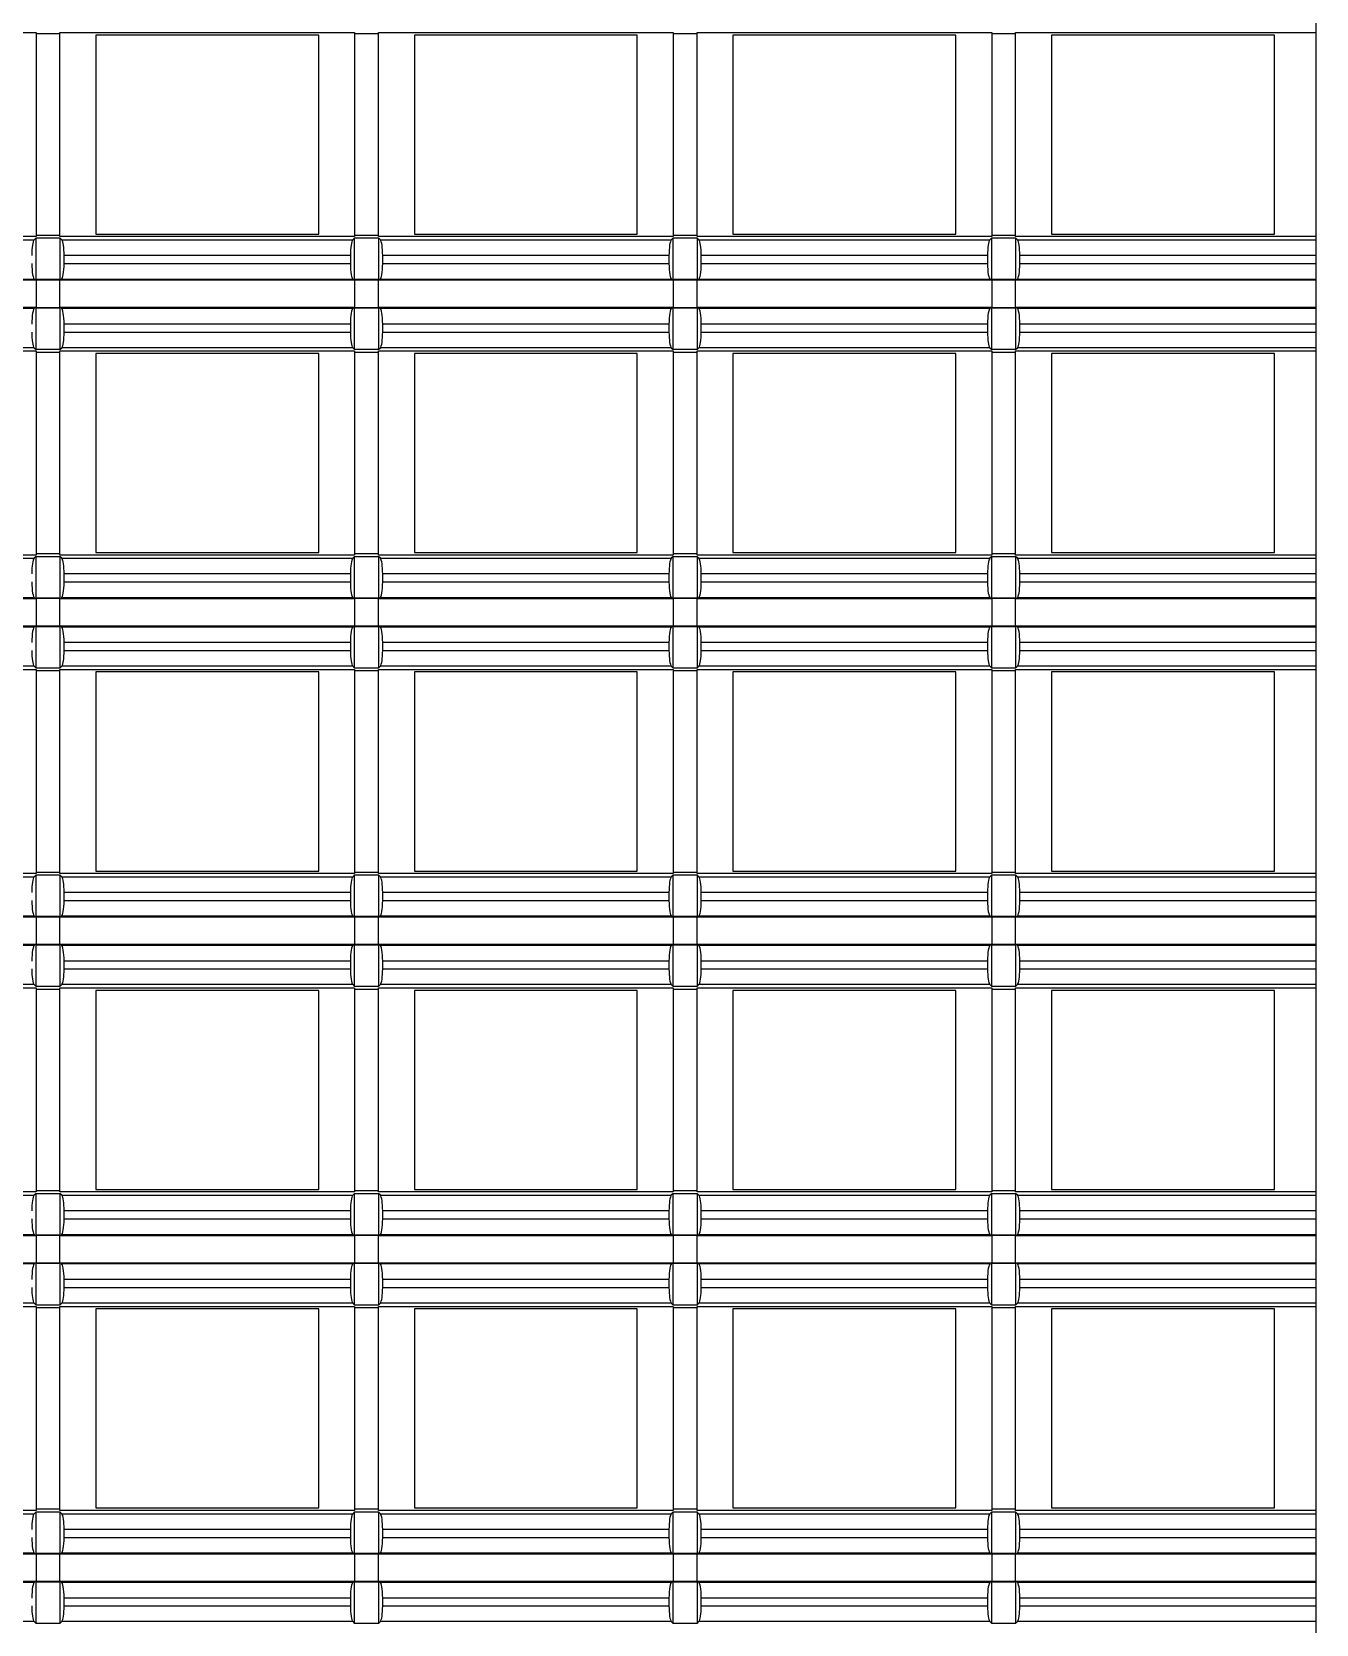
# Model space of a CAD drawing. Header units: inches. Extents: x 0 to 653, y 0 to 346.
# Drawn here: x 111.72 to 127.84, y 230.67 to 250.67 of the extents above; entities that cross this region are included whole.
import ezdxf

# ---------------------------------------------------------------- set-up
doc = ezdxf.new("R2010")
doc.units = ezdxf.units.IN
doc.header["$LTSCALE"] = 35.925693
doc.header["$MEASUREMENT"] = 0
doc.layers.add('2', color=7, linetype='CONTINUOUS')

msp = doc.modelspace()

# ---------------------------------------------------------------- linework, layer by layer
at = {"layer": '2', "color": 132, "linetype": 'Continuous', "true_color": 0x00cccc}
for p, q in [((127.845, 191.471), (127.845, 319.291)), ((108.072, 250.662), (111.772, 250.662)), ((111.772, 250.662), (111.772, 248.1)), ((112.072, 250.645), (111.772, 250.645)), ((112.072, 248.1), (112.072, 250.662)), ((112.072, 250.662), (115.772, 250.662)), ((112.522, 250.631), (112.522, 248.131)), ((115.322, 250.631), (112.522, 250.631)), ((115.322, 248.131), (115.322, 250.631)), ((115.772, 250.662), (115.772, 248.1)), ((116.072, 250.645), (115.772, 250.645)), ((116.072, 248.1), (116.072, 250.662)), ((116.072, 250.662), (119.771, 250.662)), ((116.522, 250.631), (116.522, 248.131)), ((119.321, 250.631), (116.522, 250.631)), ((119.321, 248.131), (119.321, 250.631)), ((119.771, 250.662), (119.771, 248.1)), ((120.071, 250.645), (119.771, 250.645)), ((120.071, 248.1), (120.071, 250.662)), ((120.071, 250.662), (123.771, 250.662)), ((120.521, 250.631), (120.521, 248.131)), ((123.321, 250.631), (120.521, 250.631)), ((123.321, 248.131), (123.321, 250.631)), ((123.771, 250.662), (123.771, 248.1)), ((124.071, 250.645), (123.771, 250.645)), ((124.071, 248.1), (124.071, 250.662)), ((124.071, 250.662), (127.845, 250.662)), ((124.521, 250.631), (124.521, 248.131)), ((127.321, 250.631), (124.521, 250.631)), ((127.321, 248.131), (127.321, 250.631)), ((111.772, 248.1), (108.072, 248.1)), ((108.095, 248.059), (111.748, 248.059)), ((111.772, 248.082), (111.748, 248.059)), ((111.772, 248.118), (112.072, 248.118)), ((111.772, 247.559), (111.772, 248.082)), ((111.772, 248.082), (112.072, 248.082)), ((115.772, 248.1), (112.072, 248.1)), ((112.072, 248.082), (112.072, 247.559)), ((112.095, 248.059), (112.072, 248.082)), ((112.095, 248.059), (115.748, 248.059)), ((112.522, 248.131), (115.322, 248.131)), ((115.772, 248.082), (115.748, 248.059)), ((115.772, 248.118), (116.072, 248.118)), ((115.772, 247.559), (115.772, 248.082)), ((115.772, 248.082), (116.072, 248.082)), ((119.771, 248.1), (116.072, 248.1)), ((116.072, 248.082), (116.072, 247.559)), ((116.095, 248.059), (116.072, 248.082)), ((116.095, 248.059), (119.748, 248.059)), ((116.522, 248.131), (119.321, 248.131)), ((119.771, 248.082), (119.748, 248.059)), ((119.771, 248.118), (120.071, 248.118)), ((119.771, 247.559), (119.771, 248.082)), ((119.771, 248.082), (120.071, 248.082)), ((123.771, 248.1), (120.071, 248.1)), ((120.071, 248.082), (120.071, 247.559)), ((120.095, 248.059), (120.071, 248.082)), ((120.095, 248.059), (123.748, 248.059)), ((120.521, 248.131), (123.321, 248.131)), ((123.771, 248.082), (123.748, 248.059)), ((123.771, 248.118), (124.071, 248.118)), ((123.771, 247.559), (123.771, 248.082)), ((123.771, 248.082), (124.071, 248.082)), ((127.845, 248.1), (124.071, 248.1)), ((124.071, 248.082), (124.071, 247.559)), ((124.095, 248.059), (124.071, 248.082)), ((124.095, 248.059), (127.845, 248.059)), ((124.521, 248.131), (127.321, 248.131)), ((112.124, 247.762), (112.124, 247.862)), ((115.719, 247.862), (112.124, 247.862)), ((115.719, 247.862), (115.719, 247.762)), ((116.124, 247.762), (116.124, 247.862)), ((119.719, 247.862), (116.124, 247.862)), ((119.719, 247.862), (119.719, 247.762)), ((120.124, 247.762), (120.124, 247.862)), ((123.719, 247.862), (120.124, 247.862)), ((123.719, 247.862), (123.719, 247.762)), ((124.124, 247.762), (124.124, 247.862)), ((127.845, 247.862), (124.124, 247.862)), ((112.124, 247.762), (115.719, 247.762)), ((116.124, 247.762), (119.719, 247.762)), ((120.124, 247.762), (123.719, 247.762)), ((124.124, 247.762), (127.845, 247.762)), ((108.072, 247.555), (111.772, 247.555)), ((111.753, 247.562), (108.09, 247.562)), ((111.753, 247.562), (111.772, 247.559)), ((112.072, 247.559), (111.772, 247.559)), ((111.772, 247.555), (111.772, 247.207)), ((112.072, 247.552), (111.772, 247.552)), ((112.072, 247.559), (112.09, 247.562)), ((112.072, 247.207), (112.072, 247.555)), ((112.072, 247.555), (115.772, 247.555)), ((115.753, 247.562), (112.09, 247.562)), ((115.753, 247.562), (115.772, 247.559)), ((116.072, 247.559), (115.772, 247.559)), ((115.772, 247.555), (115.772, 247.207)), ((116.072, 247.552), (115.772, 247.552)), ((116.072, 247.559), (116.09, 247.562)), ((116.072, 247.207), (116.072, 247.555)), ((116.072, 247.555), (119.771, 247.555)), ((119.753, 247.562), (116.09, 247.562)), ((119.753, 247.562), (119.771, 247.559)), ((120.071, 247.559), (119.771, 247.559)), ((119.771, 247.555), (119.771, 247.207)), ((120.071, 247.552), (119.771, 247.552)), ((120.071, 247.559), (120.09, 247.562)), ((120.071, 247.207), (120.071, 247.555)), ((120.071, 247.555), (123.771, 247.555)), ((123.753, 247.562), (120.09, 247.562)), ((123.753, 247.562), (123.771, 247.559)), ((124.071, 247.559), (123.771, 247.559)), ((123.771, 247.555), (123.771, 247.207)), ((124.071, 247.552), (123.771, 247.552)), ((124.071, 247.559), (124.09, 247.562)), ((124.071, 247.207), (124.071, 247.555)), ((124.071, 247.555), (127.845, 247.555)), ((127.845, 247.562), (124.09, 247.562)), ((111.772, 247.207), (108.072, 247.207)), ((108.09, 247.2), (111.753, 247.2)), ((111.772, 247.204), (111.753, 247.2)), ((111.772, 247.211), (112.072, 247.211)), ((111.772, 246.68), (111.772, 247.204)), ((111.772, 247.204), (112.072, 247.204)), ((115.772, 247.207), (112.072, 247.207)), ((112.072, 247.204), (112.072, 246.68)), ((112.09, 247.2), (112.072, 247.204)), ((112.09, 247.2), (115.753, 247.2)), ((115.772, 247.204), (115.753, 247.2)), ((115.772, 247.211), (116.072, 247.211)), ((115.772, 246.68), (115.772, 247.204)), ((115.772, 247.204), (116.072, 247.204)), ((119.771, 247.207), (116.072, 247.207)), ((116.072, 247.204), (116.072, 246.68)), ((116.09, 247.2), (116.072, 247.204)), ((116.09, 247.2), (119.753, 247.2)), ((119.771, 247.204), (119.753, 247.2)), ((119.771, 247.211), (120.071, 247.211)), ((119.771, 246.68), (119.771, 247.204)), ((119.771, 247.204), (120.071, 247.204)), ((123.771, 247.207), (120.071, 247.207)), ((120.071, 247.204), (120.071, 246.68)), ((120.09, 247.2), (120.071, 247.204)), ((120.09, 247.2), (123.753, 247.2)), ((123.771, 247.204), (123.753, 247.2)), ((123.771, 247.211), (124.071, 247.211)), ((123.771, 246.68), (123.771, 247.204)), ((123.771, 247.204), (124.071, 247.204)), ((127.845, 247.207), (124.071, 247.207)), ((124.071, 247.204), (124.071, 246.68)), ((124.09, 247.2), (124.071, 247.204)), ((124.09, 247.2), (127.845, 247.2)), ((112.124, 246.9), (112.124, 247)), ((115.719, 247), (112.124, 247)), ((115.719, 247), (115.719, 246.9)), ((116.124, 246.9), (116.124, 247)), ((119.719, 247), (116.124, 247)), ((119.719, 247), (119.719, 246.9)), ((120.124, 246.9), (120.124, 247)), ((123.719, 247), (120.124, 247)), ((123.719, 247), (123.719, 246.9)), ((124.124, 246.9), (124.124, 247)), ((127.845, 247), (124.124, 247)), ((112.124, 246.9), (115.719, 246.9)), ((116.124, 246.9), (119.719, 246.9)), ((120.124, 246.9), (123.719, 246.9)), ((124.124, 246.9), (127.845, 246.9)), ((108.072, 246.663), (111.772, 246.663)), ((111.748, 246.703), (108.095, 246.703)), ((111.748, 246.703), (111.772, 246.68)), ((112.072, 246.68), (111.772, 246.68)), ((111.772, 246.663), (111.772, 244.1)), ((112.072, 246.645), (111.772, 246.645)), ((112.072, 246.68), (112.095, 246.703)), ((112.072, 244.1), (112.072, 246.663)), ((112.072, 246.663), (115.772, 246.663)), ((115.748, 246.703), (112.095, 246.703)), ((112.522, 246.631), (112.522, 244.131)), ((115.322, 246.631), (112.522, 246.631)), ((115.322, 244.131), (115.322, 246.631)), ((115.748, 246.703), (115.772, 246.68)), ((116.072, 246.68), (115.772, 246.68)), ((115.772, 246.663), (115.772, 244.1)), ((116.072, 246.645), (115.772, 246.645)), ((116.072, 246.68), (116.095, 246.703)), ((116.072, 244.1), (116.072, 246.663)), ((116.072, 246.663), (119.771, 246.663)), ((119.748, 246.703), (116.095, 246.703)), ((116.522, 246.631), (116.522, 244.131)), ((119.321, 246.631), (116.522, 246.631)), ((119.321, 244.131), (119.321, 246.631)), ((119.748, 246.703), (119.771, 246.68)), ((120.071, 246.68), (119.771, 246.68)), ((119.771, 246.663), (119.771, 244.1)), ((120.071, 246.645), (119.771, 246.645)), ((120.071, 246.68), (120.095, 246.703)), ((120.071, 244.1), (120.071, 246.663)), ((120.071, 246.663), (123.771, 246.663)), ((123.748, 246.703), (120.095, 246.703)), ((120.521, 246.631), (120.521, 244.131)), ((123.321, 246.631), (120.521, 246.631)), ((123.321, 244.131), (123.321, 246.631)), ((123.748, 246.703), (123.771, 246.68)), ((124.071, 246.68), (123.771, 246.68)), ((123.771, 246.663), (123.771, 244.1)), ((124.071, 246.645), (123.771, 246.645)), ((124.071, 246.68), (124.095, 246.703)), ((124.071, 244.1), (124.071, 246.663)), ((124.071, 246.663), (127.845, 246.663)), ((127.845, 246.703), (124.095, 246.703)), ((124.521, 246.631), (124.521, 244.131)), ((127.321, 246.631), (124.521, 246.631)), ((127.321, 244.131), (127.321, 246.631)), ((111.772, 244.1), (108.072, 244.1)), ((108.095, 244.059), (111.748, 244.059)), ((111.772, 244.082), (111.748, 244.059)), ((111.772, 244.118), (112.072, 244.118)), ((111.772, 243.559), (111.772, 244.082)), ((111.772, 244.082), (112.072, 244.082)), ((115.772, 244.1), (112.072, 244.1)), ((112.072, 244.082), (112.072, 243.559)), ((112.095, 244.059), (112.072, 244.082)), ((112.095, 244.059), (115.748, 244.059)), ((112.522, 244.131), (115.322, 244.131)), ((115.772, 244.082), (115.748, 244.059)), ((115.772, 244.118), (116.072, 244.118)), ((115.772, 243.559), (115.772, 244.082)), ((115.772, 244.082), (116.072, 244.082)), ((119.771, 244.1), (116.072, 244.1)), ((116.072, 244.082), (116.072, 243.559)), ((116.095, 244.059), (116.072, 244.082)), ((116.095, 244.059), (119.748, 244.059)), ((116.522, 244.131), (119.321, 244.131)), ((119.771, 244.082), (119.748, 244.059)), ((119.771, 244.118), (120.071, 244.118)), ((119.771, 243.559), (119.771, 244.082)), ((119.771, 244.082), (120.071, 244.082)), ((123.771, 244.1), (120.071, 244.1)), ((120.071, 244.082), (120.071, 243.559)), ((120.095, 244.059), (120.071, 244.082)), ((120.095, 244.059), (123.748, 244.059)), ((120.521, 244.131), (123.321, 244.131)), ((123.771, 244.082), (123.748, 244.059)), ((123.771, 244.118), (124.071, 244.118)), ((123.771, 243.559), (123.771, 244.082)), ((123.771, 244.082), (124.071, 244.082)), ((127.845, 244.1), (124.071, 244.1)), ((124.071, 244.082), (124.071, 243.559)), ((124.095, 244.059), (124.071, 244.082)), ((124.095, 244.059), (127.845, 244.059)), ((124.521, 244.131), (127.321, 244.131)), ((112.124, 243.762), (112.124, 243.862)), ((115.719, 243.862), (112.124, 243.862)), ((115.719, 243.862), (115.719, 243.762)), ((116.124, 243.762), (116.124, 243.862)), ((119.719, 243.862), (116.124, 243.862)), ((119.719, 243.862), (119.719, 243.762)), ((120.124, 243.762), (120.124, 243.862)), ((123.719, 243.862), (120.124, 243.862)), ((123.719, 243.862), (123.719, 243.762)), ((124.124, 243.762), (124.124, 243.862)), ((127.845, 243.862), (124.124, 243.862)), ((112.124, 243.762), (115.719, 243.762)), ((116.124, 243.762), (119.719, 243.762)), ((120.124, 243.762), (123.719, 243.762)), ((124.124, 243.762), (127.845, 243.762)), ((108.072, 243.555), (111.772, 243.555)), ((111.753, 243.562), (108.09, 243.562)), ((111.753, 243.562), (111.772, 243.559)), ((112.072, 243.559), (111.772, 243.559)), ((111.772, 243.555), (111.772, 243.207)), ((112.072, 243.552), (111.772, 243.552)), ((112.072, 243.559), (112.09, 243.562)), ((112.072, 243.207), (112.072, 243.555)), ((112.072, 243.555), (115.772, 243.555)), ((115.753, 243.562), (112.09, 243.562)), ((115.753, 243.562), (115.772, 243.559)), ((116.072, 243.559), (115.772, 243.559)), ((115.772, 243.555), (115.772, 243.207)), ((116.072, 243.552), (115.772, 243.552)), ((116.072, 243.559), (116.09, 243.562)), ((116.072, 243.207), (116.072, 243.555)), ((116.072, 243.555), (119.771, 243.555)), ((119.753, 243.562), (116.09, 243.562)), ((119.753, 243.562), (119.771, 243.559)), ((120.071, 243.559), (119.771, 243.559)), ((119.771, 243.555), (119.771, 243.207)), ((120.071, 243.552), (119.771, 243.552)), ((120.071, 243.559), (120.09, 243.562)), ((120.071, 243.207), (120.071, 243.555)), ((120.071, 243.555), (123.771, 243.555)), ((123.753, 243.562), (120.09, 243.562)), ((123.753, 243.562), (123.771, 243.559)), ((124.071, 243.559), (123.771, 243.559)), ((123.771, 243.555), (123.771, 243.207)), ((124.071, 243.552), (123.771, 243.552)), ((124.071, 243.559), (124.09, 243.562)), ((124.071, 243.207), (124.071, 243.555)), ((124.071, 243.555), (127.845, 243.555)), ((127.845, 243.562), (124.09, 243.562)), ((111.772, 243.207), (108.072, 243.207)), ((108.09, 243.2), (111.753, 243.2)), ((111.772, 243.204), (111.753, 243.2)), ((111.772, 243.211), (112.072, 243.211)), ((111.772, 242.68), (111.772, 243.204)), ((111.772, 243.204), (112.072, 243.204)), ((115.772, 243.207), (112.072, 243.207)), ((112.072, 243.204), (112.072, 242.68)), ((112.09, 243.2), (112.072, 243.204)), ((112.09, 243.2), (115.753, 243.2)), ((115.772, 243.204), (115.753, 243.2)), ((115.772, 243.211), (116.072, 243.211)), ((115.772, 242.68), (115.772, 243.204)), ((115.772, 243.204), (116.072, 243.204)), ((119.771, 243.207), (116.072, 243.207)), ((116.072, 243.204), (116.072, 242.68)), ((116.09, 243.2), (116.072, 243.204)), ((116.09, 243.2), (119.753, 243.2)), ((119.771, 243.204), (119.753, 243.2)), ((119.771, 243.211), (120.071, 243.211)), ((119.771, 242.68), (119.771, 243.204)), ((119.771, 243.204), (120.071, 243.204)), ((123.771, 243.207), (120.071, 243.207)), ((120.071, 243.204), (120.071, 242.68)), ((120.09, 243.2), (120.071, 243.204)), ((120.09, 243.2), (123.753, 243.2)), ((123.771, 243.204), (123.753, 243.2)), ((123.771, 243.211), (124.071, 243.211)), ((123.771, 242.68), (123.771, 243.204)), ((123.771, 243.204), (124.071, 243.204)), ((127.845, 243.207), (124.071, 243.207)), ((124.071, 243.204), (124.071, 242.68)), ((124.09, 243.2), (124.071, 243.204)), ((124.09, 243.2), (127.845, 243.2)), ((112.124, 242.901), (112.124, 243)), ((115.719, 243), (112.124, 243)), ((115.719, 243), (115.719, 242.901)), ((116.124, 242.901), (116.124, 243)), ((119.719, 243), (116.124, 243)), ((119.719, 243), (119.719, 242.901)), ((120.124, 242.901), (120.124, 243)), ((123.719, 243), (120.124, 243)), ((123.719, 243), (123.719, 242.901)), ((124.124, 242.901), (124.124, 243)), ((127.845, 243), (124.124, 243)), ((112.124, 242.901), (115.719, 242.901)), ((116.124, 242.901), (119.719, 242.901)), ((120.124, 242.901), (123.719, 242.901)), ((124.124, 242.901), (127.845, 242.901)), ((108.072, 242.663), (111.772, 242.663)), ((111.748, 242.704), (108.095, 242.704)), ((111.748, 242.704), (111.772, 242.68)), ((112.072, 242.68), (111.772, 242.68)), ((111.772, 242.663), (111.772, 240.1)), ((112.072, 242.645), (111.772, 242.645)), ((112.072, 242.68), (112.095, 242.704)), ((112.072, 240.1), (112.072, 242.663)), ((112.072, 242.663), (115.772, 242.663)), ((115.748, 242.704), (112.095, 242.704)), ((112.522, 242.631), (112.522, 240.131)), ((115.322, 242.631), (112.522, 242.631)), ((115.322, 240.131), (115.322, 242.631)), ((115.748, 242.704), (115.772, 242.68)), ((116.072, 242.68), (115.772, 242.68)), ((115.772, 242.663), (115.772, 240.1)), ((116.072, 242.645), (115.772, 242.645)), ((116.072, 242.68), (116.095, 242.704)), ((116.072, 240.1), (116.072, 242.663)), ((116.072, 242.663), (119.771, 242.663)), ((119.748, 242.704), (116.095, 242.704)), ((116.522, 242.631), (116.522, 240.131)), ((119.321, 242.631), (116.522, 242.631)), ((119.321, 240.131), (119.321, 242.631)), ((119.748, 242.704), (119.771, 242.68)), ((120.071, 242.68), (119.771, 242.68)), ((119.771, 242.663), (119.771, 240.1)), ((120.071, 242.645), (119.771, 242.645)), ((120.071, 242.68), (120.095, 242.704)), ((120.071, 240.1), (120.071, 242.663)), ((120.071, 242.663), (123.771, 242.663)), ((123.748, 242.704), (120.095, 242.704)), ((120.521, 242.631), (120.521, 240.131)), ((123.321, 242.631), (120.521, 242.631)), ((123.321, 240.131), (123.321, 242.631)), ((123.748, 242.704), (123.771, 242.68)), ((124.071, 242.68), (123.771, 242.68)), ((123.771, 242.663), (123.771, 240.1)), ((124.071, 242.645), (123.771, 242.645)), ((124.071, 242.68), (124.095, 242.704)), ((124.071, 240.1), (124.071, 242.663)), ((124.071, 242.663), (127.845, 242.663)), ((127.845, 242.704), (124.095, 242.704)), ((124.521, 242.631), (124.521, 240.131)), ((127.321, 242.631), (124.521, 242.631)), ((127.321, 240.131), (127.321, 242.631)), ((111.772, 240.1), (108.072, 240.1)), ((108.095, 240.059), (111.748, 240.059)), ((111.772, 240.082), (111.748, 240.059)), ((111.772, 240.118), (112.072, 240.118)), ((111.772, 239.559), (111.772, 240.082)), ((111.772, 240.082), (112.072, 240.082)), ((115.772, 240.1), (112.072, 240.1)), ((112.072, 240.082), (112.072, 239.559)), ((112.095, 240.059), (112.072, 240.082)), ((112.095, 240.059), (115.748, 240.059)), ((112.522, 240.131), (115.322, 240.131)), ((115.772, 240.082), (115.748, 240.059)), ((115.772, 240.118), (116.072, 240.118)), ((115.772, 239.559), (115.772, 240.082)), ((115.772, 240.082), (116.072, 240.082)), ((119.771, 240.1), (116.072, 240.1)), ((116.072, 240.082), (116.072, 239.559)), ((116.095, 240.059), (116.072, 240.082)), ((116.095, 240.059), (119.748, 240.059)), ((116.522, 240.131), (119.321, 240.131)), ((119.771, 240.082), (119.748, 240.059)), ((119.771, 240.118), (120.071, 240.118)), ((119.771, 239.559), (119.771, 240.082)), ((119.771, 240.082), (120.071, 240.082)), ((123.771, 240.1), (120.071, 240.1)), ((120.071, 240.082), (120.071, 239.559)), ((120.095, 240.059), (120.071, 240.082)), ((120.095, 240.059), (123.748, 240.059)), ((120.521, 240.131), (123.321, 240.131)), ((123.771, 240.082), (123.748, 240.059)), ((123.771, 240.118), (124.071, 240.118)), ((123.771, 239.559), (123.771, 240.082)), ((123.771, 240.082), (124.071, 240.082)), ((127.845, 240.1), (124.071, 240.1)), ((124.071, 240.082), (124.071, 239.559)), ((124.095, 240.059), (124.071, 240.082)), ((124.095, 240.059), (127.845, 240.059)), ((124.521, 240.131), (127.321, 240.131)), ((112.124, 239.762), (112.124, 239.862)), ((115.719, 239.862), (112.124, 239.862)), ((115.719, 239.862), (115.719, 239.762)), ((116.124, 239.762), (116.124, 239.862)), ((119.719, 239.862), (116.124, 239.862)), ((119.719, 239.862), (119.719, 239.762)), ((120.124, 239.762), (120.124, 239.862)), ((123.719, 239.862), (120.124, 239.862)), ((123.719, 239.862), (123.719, 239.762)), ((124.124, 239.762), (124.124, 239.862)), ((127.845, 239.862), (124.124, 239.862)), ((112.124, 239.762), (115.719, 239.762)), ((116.124, 239.762), (119.719, 239.762)), ((120.124, 239.762), (123.719, 239.762)), ((124.124, 239.762), (127.845, 239.762)), ((108.072, 239.555), (111.772, 239.555)), ((111.753, 239.562), (108.09, 239.562)), ((111.753, 239.562), (111.772, 239.559)), ((112.072, 239.559), (111.772, 239.559)), ((111.772, 239.555), (111.772, 239.207)), ((112.072, 239.552), (111.772, 239.552)), ((112.072, 239.559), (112.09, 239.562)), ((112.072, 239.207), (112.072, 239.555)), ((112.072, 239.555), (115.772, 239.555)), ((115.753, 239.562), (112.09, 239.562)), ((115.753, 239.562), (115.772, 239.559)), ((116.072, 239.559), (115.772, 239.559)), ((115.772, 239.555), (115.772, 239.207)), ((116.072, 239.552), (115.772, 239.552)), ((116.072, 239.559), (116.09, 239.562)), ((116.072, 239.207), (116.072, 239.555)), ((116.072, 239.555), (119.771, 239.555)), ((119.753, 239.562), (116.09, 239.562)), ((119.753, 239.562), (119.771, 239.559)), ((120.071, 239.559), (119.771, 239.559)), ((119.771, 239.555), (119.771, 239.207)), ((120.071, 239.552), (119.771, 239.552)), ((120.071, 239.559), (120.09, 239.562)), ((120.071, 239.207), (120.071, 239.555)), ((120.071, 239.555), (123.771, 239.555)), ((123.753, 239.562), (120.09, 239.562)), ((123.753, 239.562), (123.771, 239.559)), ((124.071, 239.559), (123.771, 239.559)), ((123.771, 239.555), (123.771, 239.207)), ((124.071, 239.552), (123.771, 239.552)), ((124.071, 239.559), (124.09, 239.562)), ((124.071, 239.207), (124.071, 239.555)), ((124.071, 239.555), (127.845, 239.555)), ((127.845, 239.562), (124.09, 239.562)), ((111.772, 239.207), (108.072, 239.207)), ((108.09, 239.2), (111.753, 239.2)), ((111.772, 239.204), (111.753, 239.2)), ((111.772, 239.211), (112.072, 239.211)), ((111.772, 238.68), (111.772, 239.204)), ((111.772, 239.204), (112.072, 239.204)), ((115.772, 239.207), (112.072, 239.207)), ((112.072, 239.204), (112.072, 238.68)), ((112.09, 239.2), (112.072, 239.204)), ((112.09, 239.2), (115.753, 239.2)), ((115.772, 239.204), (115.753, 239.2)), ((115.772, 239.211), (116.072, 239.211)), ((115.772, 238.68), (115.772, 239.204)), ((115.772, 239.204), (116.072, 239.204)), ((119.771, 239.207), (116.072, 239.207)), ((116.072, 239.204), (116.072, 238.68)), ((116.09, 239.2), (116.072, 239.204)), ((116.09, 239.2), (119.753, 239.2)), ((119.771, 239.204), (119.753, 239.2)), ((119.771, 239.211), (120.071, 239.211)), ((119.771, 238.68), (119.771, 239.204)), ((119.771, 239.204), (120.071, 239.204)), ((123.771, 239.207), (120.071, 239.207)), ((120.071, 239.204), (120.071, 238.68)), ((120.09, 239.2), (120.071, 239.204)), ((120.09, 239.2), (123.753, 239.2)), ((123.771, 239.204), (123.753, 239.2)), ((123.771, 239.211), (124.071, 239.211)), ((123.771, 238.68), (123.771, 239.204)), ((123.771, 239.204), (124.071, 239.204)), ((127.845, 239.207), (124.071, 239.207)), ((124.071, 239.204), (124.071, 238.68)), ((124.09, 239.2), (124.071, 239.204)), ((124.09, 239.2), (127.845, 239.2)), ((112.124, 238.901), (112.124, 239)), ((115.719, 239), (112.124, 239)), ((115.719, 239), (115.719, 238.901)), ((116.124, 238.901), (116.124, 239)), ((119.719, 239), (116.124, 239)), ((119.719, 239), (119.719, 238.901)), ((120.124, 238.901), (120.124, 239)), ((123.719, 239), (120.124, 239)), ((123.719, 239), (123.719, 238.901)), ((124.124, 238.901), (124.124, 239)), ((127.845, 239), (124.124, 239)), ((112.124, 238.901), (115.719, 238.901)), ((116.124, 238.901), (119.719, 238.901)), ((120.124, 238.901), (123.719, 238.901)), ((124.124, 238.901), (127.845, 238.901)), ((108.072, 238.663), (111.772, 238.663)), ((111.748, 238.704), (108.095, 238.704)), ((111.748, 238.704), (111.772, 238.68)), ((112.072, 238.68), (111.772, 238.68)), ((111.772, 238.663), (111.772, 236.1)), ((112.072, 238.645), (111.772, 238.645)), ((112.072, 238.68), (112.095, 238.704)), ((112.072, 236.1), (112.072, 238.663)), ((112.072, 238.663), (115.772, 238.663)), ((115.748, 238.704), (112.095, 238.704)), ((112.522, 238.631), (112.522, 236.131)), ((115.322, 238.631), (112.522, 238.631)), ((115.322, 236.131), (115.322, 238.631)), ((115.748, 238.704), (115.772, 238.68)), ((116.072, 238.68), (115.772, 238.68)), ((115.772, 238.663), (115.772, 236.1)), ((116.072, 238.645), (115.772, 238.645)), ((116.072, 238.68), (116.095, 238.704)), ((116.072, 236.1), (116.072, 238.663)), ((116.072, 238.663), (119.771, 238.663)), ((119.748, 238.704), (116.095, 238.704)), ((116.522, 238.631), (116.522, 236.131)), ((119.321, 238.631), (116.522, 238.631)), ((119.321, 236.131), (119.321, 238.631)), ((119.748, 238.704), (119.771, 238.68)), ((120.071, 238.68), (119.771, 238.68)), ((119.771, 238.663), (119.771, 236.1)), ((120.071, 238.645), (119.771, 238.645)), ((120.071, 238.68), (120.095, 238.704)), ((120.071, 236.1), (120.071, 238.663)), ((120.071, 238.663), (123.771, 238.663)), ((123.748, 238.704), (120.095, 238.704)), ((120.521, 238.631), (120.521, 236.131)), ((123.321, 238.631), (120.521, 238.631)), ((123.321, 236.131), (123.321, 238.631)), ((123.748, 238.704), (123.771, 238.68)), ((124.071, 238.68), (123.771, 238.68)), ((123.771, 238.663), (123.771, 236.1)), ((124.071, 238.645), (123.771, 238.645)), ((124.071, 238.68), (124.095, 238.704)), ((124.071, 236.1), (124.071, 238.663)), ((124.071, 238.663), (127.845, 238.663)), ((127.845, 238.704), (124.095, 238.704)), ((124.521, 238.631), (124.521, 236.131)), ((127.321, 238.631), (124.521, 238.631)), ((127.321, 236.131), (127.321, 238.631)), ((111.772, 236.1), (108.072, 236.1)), ((108.095, 236.059), (111.748, 236.059)), ((111.772, 236.082), (111.748, 236.059)), ((111.772, 236.118), (112.072, 236.118)), ((111.772, 235.559), (111.772, 236.082)), ((111.772, 236.082), (112.072, 236.082)), ((115.772, 236.1), (112.072, 236.1)), ((112.072, 236.082), (112.072, 235.559)), ((112.095, 236.059), (112.072, 236.082)), ((112.095, 236.059), (115.748, 236.059)), ((112.522, 236.131), (115.322, 236.131)), ((115.772, 236.082), (115.748, 236.059)), ((115.772, 236.118), (116.072, 236.118)), ((115.772, 235.559), (115.772, 236.082)), ((115.772, 236.082), (116.072, 236.082)), ((119.771, 236.1), (116.072, 236.1)), ((116.072, 236.082), (116.072, 235.559)), ((116.095, 236.059), (116.072, 236.082)), ((116.095, 236.059), (119.748, 236.059)), ((116.522, 236.131), (119.321, 236.131)), ((119.771, 236.082), (119.748, 236.059)), ((119.771, 236.118), (120.071, 236.118)), ((119.771, 235.559), (119.771, 236.082)), ((119.771, 236.082), (120.071, 236.082)), ((123.771, 236.1), (120.071, 236.1)), ((120.071, 236.082), (120.071, 235.559)), ((120.095, 236.059), (120.071, 236.082)), ((120.095, 236.059), (123.748, 236.059)), ((120.521, 236.131), (123.321, 236.131)), ((123.771, 236.082), (123.748, 236.059)), ((123.771, 236.118), (124.071, 236.118)), ((123.771, 235.559), (123.771, 236.082)), ((123.771, 236.082), (124.071, 236.082)), ((127.845, 236.1), (124.071, 236.1)), ((124.071, 236.082), (124.071, 235.559)), ((124.095, 236.059), (124.071, 236.082)), ((124.095, 236.059), (127.845, 236.059)), ((124.521, 236.131), (127.321, 236.131)), ((112.124, 235.762), (112.124, 235.862)), ((115.719, 235.862), (112.124, 235.862)), ((115.719, 235.862), (115.719, 235.762)), ((116.124, 235.762), (116.124, 235.862)), ((119.719, 235.862), (116.124, 235.862)), ((119.719, 235.862), (119.719, 235.762)), ((120.124, 235.762), (120.124, 235.862)), ((123.719, 235.862), (120.124, 235.862)), ((123.719, 235.862), (123.719, 235.762)), ((124.124, 235.762), (124.124, 235.862)), ((127.845, 235.862), (124.124, 235.862)), ((112.124, 235.762), (115.719, 235.762)), ((116.124, 235.762), (119.719, 235.762)), ((120.124, 235.762), (123.719, 235.762)), ((124.124, 235.762), (127.845, 235.762)), ((108.072, 235.555), (111.772, 235.555)), ((111.753, 235.563), (108.09, 235.563)), ((111.753, 235.563), (111.772, 235.559)), ((112.072, 235.559), (111.772, 235.559)), ((111.772, 235.555), (111.772, 235.207)), ((112.072, 235.552), (111.772, 235.552)), ((112.072, 235.559), (112.09, 235.563)), ((112.072, 235.207), (112.072, 235.555)), ((112.072, 235.555), (115.772, 235.555)), ((115.753, 235.563), (112.09, 235.563)), ((115.753, 235.563), (115.772, 235.559)), ((116.072, 235.559), (115.772, 235.559)), ((115.772, 235.555), (115.772, 235.207)), ((116.072, 235.552), (115.772, 235.552)), ((116.072, 235.559), (116.09, 235.563)), ((116.072, 235.207), (116.072, 235.555)), ((116.072, 235.555), (119.771, 235.555)), ((119.753, 235.563), (116.09, 235.563)), ((119.753, 235.563), (119.771, 235.559)), ((120.071, 235.559), (119.771, 235.559)), ((119.771, 235.555), (119.771, 235.207)), ((120.071, 235.552), (119.771, 235.552)), ((120.071, 235.559), (120.09, 235.563)), ((120.071, 235.207), (120.071, 235.555)), ((120.071, 235.555), (123.771, 235.555)), ((123.753, 235.563), (120.09, 235.563)), ((123.753, 235.563), (123.771, 235.559)), ((124.071, 235.559), (123.771, 235.559)), ((123.771, 235.555), (123.771, 235.207)), ((124.071, 235.552), (123.771, 235.552)), ((124.071, 235.559), (124.09, 235.563)), ((124.071, 235.207), (124.071, 235.555)), ((124.071, 235.555), (127.845, 235.555)), ((127.845, 235.563), (124.09, 235.563)), ((111.772, 235.207), (108.072, 235.207)), ((108.09, 235.2), (111.753, 235.2)), ((111.772, 235.204), (111.753, 235.2)), ((111.772, 235.211), (112.072, 235.211)), ((111.772, 234.68), (111.772, 235.204)), ((111.772, 235.204), (112.072, 235.204)), ((115.772, 235.207), (112.072, 235.207)), ((112.072, 235.204), (112.072, 234.68)), ((112.09, 235.2), (112.072, 235.204)), ((112.09, 235.2), (115.753, 235.2)), ((115.772, 235.204), (115.753, 235.2)), ((115.772, 235.211), (116.072, 235.211)), ((115.772, 234.68), (115.772, 235.204)), ((115.772, 235.204), (116.072, 235.204)), ((119.771, 235.207), (116.072, 235.207)), ((116.072, 235.204), (116.072, 234.68)), ((116.09, 235.2), (116.072, 235.204)), ((116.09, 235.2), (119.753, 235.2)), ((119.771, 235.204), (119.753, 235.2)), ((119.771, 235.211), (120.071, 235.211)), ((119.771, 234.68), (119.771, 235.204)), ((119.771, 235.204), (120.071, 235.204)), ((123.771, 235.207), (120.071, 235.207)), ((120.071, 235.204), (120.071, 234.68)), ((120.09, 235.2), (120.071, 235.204)), ((120.09, 235.2), (123.753, 235.2)), ((123.771, 235.204), (123.753, 235.2)), ((123.771, 235.211), (124.071, 235.211)), ((123.771, 234.68), (123.771, 235.204)), ((123.771, 235.204), (124.071, 235.204)), ((127.845, 235.207), (124.071, 235.207)), ((124.071, 235.204), (124.071, 234.68)), ((124.09, 235.2), (124.071, 235.204)), ((124.09, 235.2), (127.845, 235.2)), ((112.124, 234.901), (112.124, 235)), ((115.719, 235), (112.124, 235)), ((115.719, 235), (115.719, 234.901)), ((116.124, 234.901), (116.124, 235)), ((119.719, 235), (116.124, 235)), ((119.719, 235), (119.719, 234.901)), ((120.124, 234.901), (120.124, 235)), ((123.719, 235), (120.124, 235)), ((123.719, 235), (123.719, 234.901)), ((124.124, 234.901), (124.124, 235)), ((127.845, 235), (124.124, 235)), ((112.124, 234.901), (115.719, 234.901)), ((116.124, 234.901), (119.719, 234.901)), ((120.124, 234.901), (123.719, 234.901)), ((124.124, 234.901), (127.845, 234.901)), ((108.072, 234.663), (111.772, 234.663)), ((111.748, 234.704), (108.095, 234.704)), ((111.748, 234.704), (111.772, 234.68)), ((112.072, 234.68), (111.772, 234.68)), ((111.772, 234.663), (111.772, 232.1)), ((112.072, 234.645), (111.772, 234.645)), ((112.072, 234.68), (112.095, 234.704)), ((112.072, 232.1), (112.072, 234.663)), ((112.072, 234.663), (115.772, 234.663)), ((115.748, 234.704), (112.095, 234.704)), ((112.522, 234.631), (112.522, 232.131)), ((115.322, 234.631), (112.522, 234.631)), ((115.322, 232.131), (115.322, 234.631)), ((115.748, 234.704), (115.772, 234.68)), ((116.072, 234.68), (115.772, 234.68)), ((115.772, 234.663), (115.772, 232.1)), ((116.072, 234.645), (115.772, 234.645)), ((116.072, 234.68), (116.095, 234.704)), ((116.072, 232.1), (116.072, 234.663)), ((116.072, 234.663), (119.771, 234.663)), ((119.748, 234.704), (116.095, 234.704)), ((116.522, 234.631), (116.522, 232.131)), ((119.321, 234.631), (116.522, 234.631)), ((119.321, 232.131), (119.321, 234.631)), ((119.748, 234.704), (119.771, 234.68)), ((120.071, 234.68), (119.771, 234.68)), ((119.771, 234.663), (119.771, 232.1)), ((120.071, 234.645), (119.771, 234.645)), ((120.071, 234.68), (120.095, 234.704)), ((120.071, 232.1), (120.071, 234.663)), ((120.071, 234.663), (123.771, 234.663)), ((123.748, 234.704), (120.095, 234.704)), ((120.521, 234.631), (120.521, 232.131)), ((123.321, 234.631), (120.521, 234.631)), ((123.321, 232.131), (123.321, 234.631)), ((123.748, 234.704), (123.771, 234.68)), ((124.071, 234.68), (123.771, 234.68)), ((123.771, 234.663), (123.771, 232.1)), ((124.071, 234.645), (123.771, 234.645)), ((124.071, 234.68), (124.095, 234.704)), ((124.071, 232.1), (124.071, 234.663)), ((124.071, 234.663), (127.845, 234.663)), ((127.845, 234.704), (124.095, 234.704)), ((124.521, 234.631), (124.521, 232.131)), ((127.321, 234.631), (124.521, 234.631)), ((127.321, 232.131), (127.321, 234.631)), ((111.772, 232.1), (108.072, 232.1)), ((108.095, 232.059), (111.748, 232.059)), ((111.772, 232.083), (111.748, 232.059)), ((111.772, 232.118), (112.072, 232.118)), ((111.772, 231.559), (111.772, 232.083)), ((111.772, 232.083), (112.072, 232.083)), ((115.772, 232.1), (112.072, 232.1)), ((112.072, 232.083), (112.072, 231.559)), ((112.095, 232.059), (112.072, 232.083)), ((112.095, 232.059), (115.748, 232.059)), ((112.522, 232.131), (115.322, 232.131)), ((115.772, 232.083), (115.748, 232.059)), ((115.772, 232.118), (116.072, 232.118)), ((115.772, 231.559), (115.772, 232.083)), ((115.772, 232.083), (116.072, 232.083)), ((119.771, 232.1), (116.072, 232.1)), ((116.072, 232.083), (116.072, 231.559)), ((116.095, 232.059), (116.072, 232.083)), ((116.095, 232.059), (119.748, 232.059)), ((116.522, 232.131), (119.321, 232.131)), ((119.771, 232.083), (119.748, 232.059)), ((119.771, 232.118), (120.071, 232.118)), ((119.771, 231.559), (119.771, 232.083)), ((119.771, 232.083), (120.071, 232.083)), ((123.771, 232.1), (120.071, 232.1)), ((120.071, 232.083), (120.071, 231.559)), ((120.095, 232.059), (120.071, 232.083)), ((120.095, 232.059), (123.748, 232.059)), ((120.521, 232.131), (123.321, 232.131)), ((123.771, 232.083), (123.748, 232.059)), ((123.771, 232.118), (124.071, 232.118)), ((123.771, 231.559), (123.771, 232.083)), ((123.771, 232.083), (124.071, 232.083)), ((127.845, 232.1), (124.071, 232.1)), ((124.071, 232.083), (124.071, 231.559)), ((124.095, 232.059), (124.071, 232.083)), ((124.095, 232.059), (127.845, 232.059)), ((124.521, 232.131), (127.321, 232.131)), ((112.124, 231.762), (112.124, 231.862)), ((115.719, 231.862), (112.124, 231.862)), ((115.719, 231.862), (115.719, 231.762)), ((116.124, 231.762), (116.124, 231.862)), ((119.719, 231.862), (116.124, 231.862)), ((119.719, 231.862), (119.719, 231.762)), ((120.124, 231.762), (120.124, 231.862)), ((123.719, 231.862), (120.124, 231.862)), ((123.719, 231.862), (123.719, 231.762)), ((124.124, 231.762), (124.124, 231.862)), ((127.845, 231.862), (124.124, 231.862)), ((112.124, 231.762), (115.719, 231.762)), ((116.124, 231.762), (119.719, 231.762)), ((120.124, 231.762), (123.719, 231.762)), ((124.124, 231.762), (127.845, 231.762)), ((108.072, 231.555), (111.772, 231.555)), ((111.753, 231.563), (108.09, 231.563)), ((111.753, 231.563), (111.772, 231.559)), ((112.072, 231.559), (111.772, 231.559)), ((111.772, 231.555), (111.772, 231.208)), ((112.072, 231.552), (111.772, 231.552)), ((112.072, 231.559), (112.09, 231.563)), ((112.072, 231.208), (112.072, 231.555)), ((112.072, 231.555), (115.772, 231.555)), ((115.753, 231.563), (112.09, 231.563)), ((115.753, 231.563), (115.772, 231.559)), ((116.072, 231.559), (115.772, 231.559)), ((115.772, 231.555), (115.772, 231.208)), ((116.072, 231.552), (115.772, 231.552)), ((116.072, 231.559), (116.09, 231.563)), ((116.072, 231.208), (116.072, 231.555)), ((116.072, 231.555), (119.771, 231.555)), ((119.753, 231.563), (116.09, 231.563)), ((119.753, 231.563), (119.771, 231.559)), ((120.071, 231.559), (119.771, 231.559)), ((119.771, 231.555), (119.771, 231.208)), ((120.071, 231.552), (119.771, 231.552)), ((120.071, 231.559), (120.09, 231.563)), ((120.071, 231.208), (120.071, 231.555)), ((120.071, 231.555), (123.771, 231.555)), ((123.753, 231.563), (120.09, 231.563)), ((123.753, 231.563), (123.771, 231.559)), ((124.071, 231.559), (123.771, 231.559)), ((123.771, 231.555), (123.771, 231.208)), ((124.071, 231.552), (123.771, 231.552)), ((124.071, 231.559), (124.09, 231.563)), ((124.071, 231.208), (124.071, 231.555)), ((124.071, 231.555), (127.845, 231.555)), ((127.845, 231.563), (124.09, 231.563)), ((111.772, 231.208), (108.072, 231.208)), ((108.09, 231.2), (111.753, 231.2)), ((111.772, 231.204), (111.753, 231.2)), ((111.772, 231.211), (112.072, 231.211)), ((111.772, 230.68), (111.772, 231.204)), ((111.772, 231.204), (112.072, 231.204)), ((115.772, 231.208), (112.072, 231.208)), ((112.072, 231.204), (112.072, 230.68)), ((112.09, 231.2), (112.072, 231.204)), ((112.09, 231.2), (115.753, 231.2)), ((115.772, 231.204), (115.753, 231.2)), ((115.772, 231.211), (116.072, 231.211)), ((115.772, 230.68), (115.772, 231.204)), ((115.772, 231.204), (116.072, 231.204)), ((119.771, 231.208), (116.072, 231.208)), ((116.072, 231.204), (116.072, 230.68)), ((116.09, 231.2), (116.072, 231.204)), ((116.09, 231.2), (119.753, 231.2)), ((119.771, 231.204), (119.753, 231.2)), ((119.771, 231.211), (120.071, 231.211)), ((119.771, 230.68), (119.771, 231.204)), ((119.771, 231.204), (120.071, 231.204)), ((123.771, 231.208), (120.071, 231.208)), ((120.071, 231.204), (120.071, 230.68)), ((120.09, 231.2), (120.071, 231.204)), ((120.09, 231.2), (123.753, 231.2)), ((123.771, 231.204), (123.753, 231.2)), ((123.771, 231.211), (124.071, 231.211)), ((123.771, 230.68), (123.771, 231.204)), ((123.771, 231.204), (124.071, 231.204)), ((127.845, 231.208), (124.071, 231.208)), ((124.071, 231.204), (124.071, 230.68)), ((124.09, 231.2), (124.071, 231.204)), ((124.09, 231.2), (127.845, 231.2)), ((112.124, 230.901), (112.124, 231)), ((115.719, 231), (112.124, 231)), ((115.719, 231), (115.719, 230.901)), ((116.124, 230.901), (116.124, 231)), ((119.719, 231), (116.124, 231)), ((119.719, 231), (119.719, 230.901)), ((120.124, 230.901), (120.124, 231)), ((123.719, 231), (120.124, 231)), ((123.719, 231), (123.719, 230.901)), ((124.124, 230.901), (124.124, 231)), ((127.845, 231), (124.124, 231)), ((112.124, 230.901), (115.719, 230.901)), ((116.124, 230.901), (119.719, 230.901)), ((120.124, 230.901), (123.719, 230.901)), ((124.124, 230.901), (127.845, 230.901)), ((111.748, 230.704), (108.095, 230.704)), ((111.748, 230.704), (111.772, 230.68)), ((112.072, 230.68), (111.772, 230.68)), ((112.072, 230.68), (112.095, 230.704)), ((115.748, 230.704), (112.095, 230.704)), ((115.748, 230.704), (115.772, 230.68)), ((116.072, 230.68), (115.772, 230.68)), ((116.072, 230.68), (116.095, 230.704)), ((119.748, 230.704), (116.095, 230.704)), ((119.748, 230.704), (119.771, 230.68)), ((120.071, 230.68), (119.771, 230.68)), ((120.071, 230.68), (120.095, 230.704)), ((123.748, 230.704), (120.095, 230.704)), ((123.748, 230.704), (123.771, 230.68)), ((124.071, 230.68), (123.771, 230.68)), ((124.071, 230.68), (124.095, 230.704)), ((127.845, 230.704), (124.095, 230.704))]:
    msp.add_line(p, q, dxfattribs=at)
for centre, start_param, end_param in [((111.754, 247.862), 0.174533, 1.570796), ((112.089, 247.862), -1.570796, -0.174533), ((115.754, 247.862), 0.174533, 1.570796), ((116.089, 247.862), -1.570796, -0.174533), ((119.754, 247.862), 0.174533, 1.570796), ((120.089, 247.862), -1.570796, -0.174533), ((123.754, 247.862), 0.174533, 1.570796), ((124.089, 247.862), -1.570796, -0.174533), ((111.754, 247.762), -4.712389, -3.176499), ((112.089, 247.762), -3.106686, -1.570796), ((115.754, 247.762), 1.570796, 3.106686), ((116.089, 247.762), -3.106686, -1.570796), ((119.754, 247.762), 1.570796, 3.106686), ((120.089, 247.762), -3.106686, -1.570796), ((123.754, 247.762), -4.712389, -3.176499), ((124.089, 247.762), -3.106686, -1.570796), ((111.754, 247), 0.034907, 1.570796), ((112.089, 247), -1.570796, -0.034907), ((115.754, 247), 0.034907, 1.570796), ((116.089, 247), -1.570796, -0.034907), ((119.754, 247), 0.034907, 1.570796), ((120.089, 247), -1.570796, -0.034907), ((123.754, 247), 0.034907, 1.570796), ((124.089, 247), -1.570796, -0.034907), ((111.754, 246.9), 1.570796, 2.96706), ((112.089, 246.9), -2.96706, -1.570796), ((115.754, 246.9), -4.712389, -3.316126), ((116.089, 246.9), -2.96706, -1.570796), ((119.754, 246.9), -4.712389, -3.316126), ((120.089, 246.9), -2.96706, -1.570796), ((123.754, 246.9), -4.712389, -3.316126), ((124.089, 246.9), -2.96706, -1.570796), ((111.754, 243.862), 0.174533, 1.570796), ((112.089, 243.862), -1.570796, -0.174533), ((115.754, 243.862), 0.174533, 1.570796), ((116.089, 243.862), -1.570796, -0.174533), ((119.754, 243.862), 0.174533, 1.570796), ((120.089, 243.862), -1.570796, -0.174533), ((123.754, 243.862), 0.174533, 1.570796), ((124.089, 243.862), -1.570796, -0.174533), ((111.754, 243.762), 1.570796, 3.106686), ((112.089, 243.762), -3.106686, -1.570796), ((115.754, 243.762), 1.570796, 3.106686), ((116.089, 243.762), -3.106686, -1.570796), ((119.754, 243.762), 1.570796, 3.106686), ((120.089, 243.762), -3.106686, -1.570796), ((123.754, 243.762), 1.570796, 3.106686), ((124.089, 243.762), -3.106686, -1.570796), ((111.754, 243), 0.034907, 1.570796), ((112.089, 243), -1.570796, -0.034907), ((115.754, 243), 0.034907, 1.570796), ((116.089, 243), -1.570796, -0.034907), ((119.754, 243), 0.034907, 1.570796), ((120.089, 243), -1.570796, -0.034907), ((123.754, 243), 0.034907, 1.570796), ((124.089, 243), -1.570796, -0.034907), ((111.754, 242.901), 1.570796, 2.96706), ((112.089, 242.901), -2.96706, -1.570796), ((115.754, 242.901), -4.712389, -3.316126), ((116.089, 242.901), -2.96706, -1.570796), ((119.754, 242.901), -4.712389, -3.316126), ((120.089, 242.901), -2.96706, -1.570796), ((123.754, 242.901), -4.712389, -3.316126), ((124.089, 242.901), -2.96706, -1.570796), ((111.754, 239.862), 0.174533, 1.570796), ((112.089, 239.862), -1.570796, -0.174533), ((115.754, 239.862), 0.174533, 1.570796), ((116.089, 239.862), -1.570796, -0.174533), ((119.754, 239.862), 0.174533, 1.570796), ((120.089, 239.862), -1.570796, -0.174533), ((123.754, 239.862), 0.174533, 1.570796), ((124.089, 239.862), -1.570796, -0.174533), ((111.754, 239.762), 1.570796, 3.106686), ((112.089, 239.762), -3.106686, -1.570796), ((115.754, 239.762), 1.570796, 3.106686), ((116.089, 239.762), -3.106686, -1.570796), ((119.754, 239.762), 1.570796, 3.106686), ((120.089, 239.762), -3.106686, -1.570796), ((123.754, 239.762), 1.570796, 3.106686), ((124.089, 239.762), -3.106686, -1.570796), ((111.754, 239), 0.034907, 1.570796), ((112.089, 239), -1.570796, -0.034907), ((115.754, 239), 0.034907, 1.570796), ((116.089, 239), -1.570796, -0.034907), ((119.754, 239), 0.034907, 1.570796), ((120.089, 239), -1.570796, -0.034907), ((123.754, 239), 0.034907, 1.570796), ((124.089, 239), -1.570796, -0.034907), ((111.754, 238.901), 1.570796, 2.96706), ((112.089, 238.901), -2.96706, -1.570796), ((115.754, 238.901), 1.570796, 2.96706), ((116.089, 238.901), -2.96706, -1.570796), ((119.754, 238.901), 1.570796, 2.96706), ((120.089, 238.901), -2.96706, -1.570796), ((123.754, 238.901), -4.712389, -3.316126), ((124.089, 238.901), -2.96706, -1.570796), ((111.754, 235.862), 0.174533, 1.570796), ((112.089, 235.862), -1.570796, -0.174533), ((115.754, 235.862), 0.174533, 1.570796), ((116.089, 235.862), -1.570796, -0.174533), ((119.754, 235.862), 0.174533, 1.570796), ((120.089, 235.862), -1.570796, -0.174533), ((123.754, 235.862), 0.174533, 1.570796), ((124.089, 235.862), -1.570796, -0.174533), ((111.754, 235.762), -4.712389, -3.176499), ((112.089, 235.762), -3.106686, -1.570796), ((115.754, 235.762), 1.570796, 3.106686), ((116.089, 235.762), -3.106686, -1.570796), ((119.754, 235.762), -4.712389, -3.176499), ((120.089, 235.762), -3.106686, -1.570796), ((123.754, 235.762), 1.570796, 3.106686), ((124.089, 235.762), -3.106686, -1.570796), ((111.754, 235), 0.034907, 1.570796), ((112.089, 235), -1.570796, -0.034907), ((115.754, 235), 0.034907, 1.570796), ((116.089, 235), -1.570796, -0.034907), ((119.754, 235), 0.034907, 1.570796), ((120.089, 235), -1.570796, -0.034907), ((123.754, 235), 0.034907, 1.570796), ((124.089, 235), -1.570796, -0.034907), ((111.754, 234.901), 1.570796, 2.96706), ((112.089, 234.901), -2.96706, -1.570796), ((115.754, 234.901), 1.570796, 2.96706), ((116.089, 234.901), -2.96706, -1.570796), ((119.754, 234.901), 1.570796, 2.96706), ((120.089, 234.901), -2.96706, -1.570796), ((123.754, 234.901), -4.712389, -3.316126), ((124.089, 234.901), -2.96706, -1.570796), ((111.754, 231.862), 0.174533, 1.570796), ((112.089, 231.862), -1.570796, -0.174533), ((115.754, 231.862), 0.174533, 1.570796), ((116.089, 231.862), -1.570796, -0.174533), ((119.754, 231.862), 0.174533, 1.570796), ((120.089, 231.862), -1.570796, -0.174533), ((123.754, 231.862), 0.174533, 1.570796), ((124.089, 231.862), -1.570796, -0.174533), ((111.754, 231.762), 1.570796, 3.106686), ((112.089, 231.762), -3.106686, -1.570796), ((115.754, 231.762), 1.570796, 3.106686), ((116.089, 231.762), -3.106686, -1.570796), ((119.754, 231.762), 1.570796, 3.106686), ((120.089, 231.762), -3.106686, -1.570796), ((123.754, 231.762), 1.570796, 3.106686), ((124.089, 231.762), -3.106686, -1.570796), ((111.754, 231), 0.034907, 1.570796), ((112.089, 231), -1.570796, -0.034907), ((115.754, 231), 0.034907, 1.570796), ((116.089, 231), -1.570796, -0.034907), ((119.754, 231), 0.034907, 1.570796), ((120.089, 231), -1.570796, -0.034907), ((123.754, 231), 0.034907, 1.570796), ((124.089, 231), -1.570796, -0.034907), ((111.754, 230.901), -4.712389, -3.316126), ((112.089, 230.901), -2.96706, -1.570796), ((115.754, 230.901), -4.712389, -3.316126), ((116.089, 230.901), -2.96706, -1.570796), ((119.754, 230.901), -4.712389, -3.316126), ((120.089, 230.901), -2.96706, -1.570796), ((123.754, 230.901), -4.712389, -3.316126), ((124.089, 230.901), -2.96706, -1.570796)]:
    msp.add_ellipse(centre, major_axis=(0, 0.2), ratio=0.176327, start_param=start_param, end_param=end_param, dxfattribs=at)

doc.saveas('drawing.dxf')
